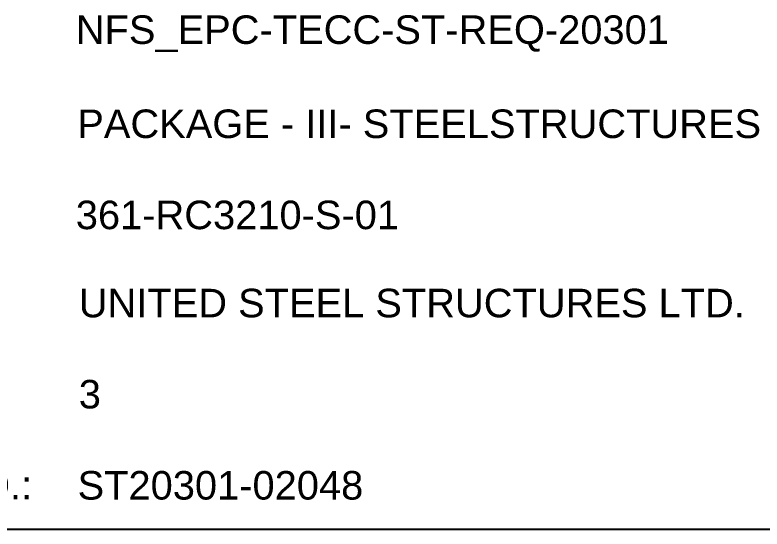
# Model space of a CAD drawing. Header units: millimetres. Extents: x -74 to 521, y -177 to 244.
# Drawn here: x 451.52 to 486.56, y -124.56 to -100.47 of the extents above; entities that cross this region are included whole.
import ezdxf

# ---------------------------------------------------------------- set-up
doc = ezdxf.new("R2010")
doc.units = ezdxf.units.MM
doc.styles.add('Arial', font='ARIAL.TTF', dxfattribs={"height": 0.2})

# ---------------------------------------------------------------- blocks, each defined once
blk = doc.blocks.new('Unknown-251777438-5458')
at = {"color": 7, "linetype": 'Continuous'}
blk.add_line((426.834, -124.56), (506.042, -124.56), dxfattribs=at)
at = {"color": 6, "linetype": 'Continuous', "style": 'Arial'}
for s, height, p in [('NFS_EPC-TECC-ST-REQ-20301', 1.33711, (454.375, -101.829)), ('PACKAGE - III- STEELSTRUCTURES (Offsite Area)', 1.33711, (454.445, -106.239)), ('361-RC3210-S-01', 1.33711, (454.375, -110.509)), ('UNITED STEEL STRUCTURES LTD.', 1.33711, (454.515, -114.639)), ('3', 1.337, (454.515, -118.909)), ('ST20301-02048', 1.33711, (454.459, -123.179))]:
    blk.add_text(s, height=height, dxfattribs=at).set_placement(p)
at = {"color": 7, "linetype": 'Continuous', "style": 'Arial'}
blk.add_text('VENDOR DOCUMENT NO.:', height=1.33711, dxfattribs=at).set_placement((428.672, -123.167))

msp = doc.modelspace()

# ---------------------------------------------------------------- block references
msp.add_blockref('Unknown-251777438-5458', (0, 0))

doc.saveas('drawing.dxf')
